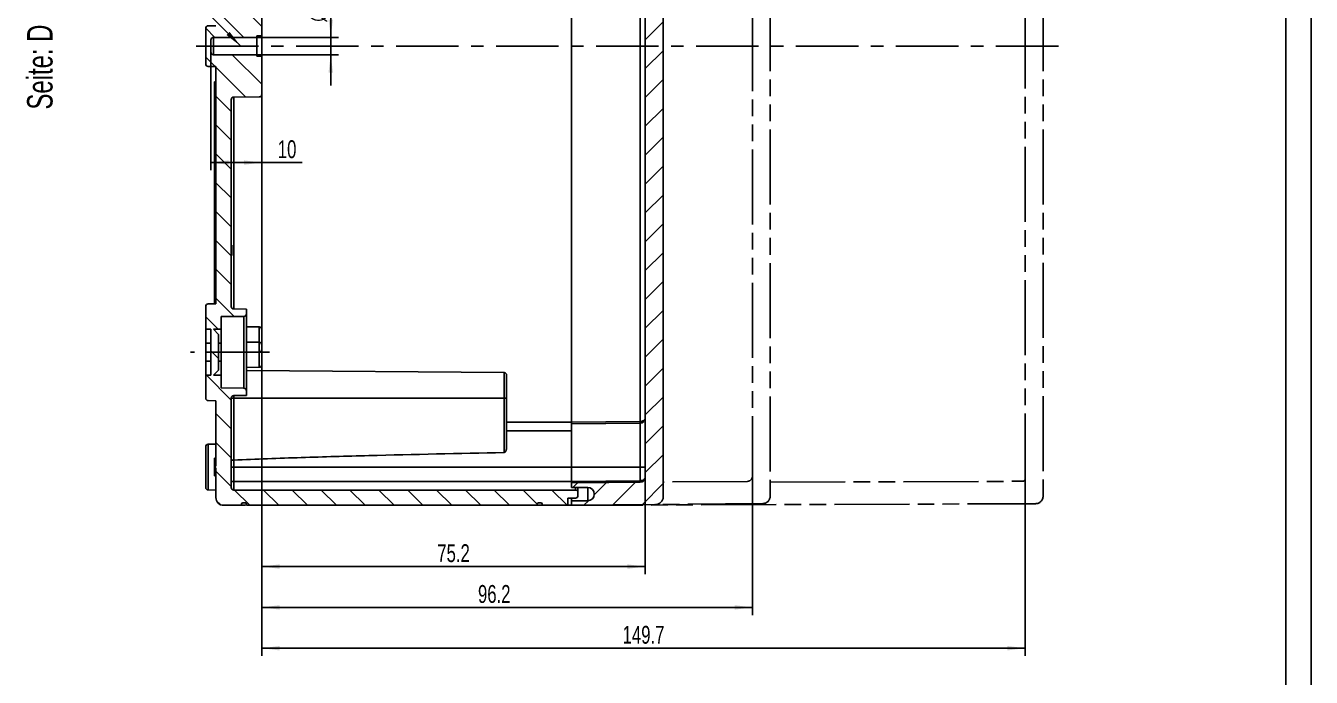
# Model space of a CAD drawing. Header units: millimetres. Extents: x 0 to 594, y 0 to 420.
# Drawn here: x 341.9 to 594, y 146.1 to 273.8 of the extents above; entities that cross this region are included whole.
import ezdxf

# ---------------------------------------------------------------- set-up
doc = ezdxf.new("R2010")
doc.units = ezdxf.units.MM
doc.header["$LTSCALE"] = 32.67
doc.linetypes.add('CENTER', pattern=[0.6, 0.375, -0.075, 0.075, -0.075])
doc.linetypes.add('PHANTOM', pattern=[0.8, 0.45, -0.05, 0.1, -0.05, 0.1, -0.05])
doc.layers.get('0').update_dxf_attribs({"linetype": 'CONTINUOUS'})
for name, color, linetype in [('AUSW-EINSAETZE', 7, 'CONTINUOUS'), ('BEZUGSACHSEN', 7, 'CONTINUOUS'), ('BG_STARTBEZUEGE', 7, 'CONTINUOUS'), ('DECKEL-9', 7, 'CONTINUOUS'), ('DECKELSKIZZEN', 7, 'CONTINUOUS'), ('KURVEN', 7, 'CONTINUOUS'), ('RUNDUNGEN', 7, 'CONTINUOUS'), ('TYPE', 7, 'CONTINUOUS'), ('ZEICHNUNGSBEMASSUNGEN', 7, 'CONTINUOUS')]:
    doc.layers.add(name, color=color, linetype=linetype)
doc.styles.get("Standard").update_dxf_attribs({"font": 'txt', "width": 0.7})
doc.styles.add('TEXTSTYLE_2', font='gdt', dxfattribs={"width": 0.7})
doc.dimstyles.new('DIMSTYLE_1', dxfattribs={"dimtxt": 3.5, "dimasz": 3.5, "dimexe": 0.18, "dimexo": 0.0625, "dimgap": 0.09, "dimtad": 1, "dimdec": 3, "dimdsep": 46, "dimtxsty": 'Standard', "dimblk": '_FILLED', "dimblk1": '_FILLED', "dimblk2": '_FILLED', "dimcen": 0.09, "dimclrt": 5, "dimadec": 0, "dimazin": 0, "dimtp": 0.1, "dimtm": 0.1, "dimtfac": 1, "dimtdec": 3, "dimtofl": 0, "dimtmove": 0, "dimatfit": 3, "dimldrblk": '_FILLED', "dimfxl": 1, "dimtolj": 1, "dimarcsym": 0})
doc.dimstyles.new('DIMSTYLE_2', dxfattribs={"dimtxt": 3.5, "dimasz": 3.5, "dimexe": 0.18, "dimexo": 0.0625, "dimgap": 0.09, "dimtad": 1, "dimdec": 3, "dimdsep": 46, "dimtxsty": 'Standard', "dimblk": '_FILLED', "dimblk1": '_FILLED', "dimblk2": '_FILLED', "dimcen": 0.09, "dimclrt": 5, "dimadec": 0, "dimazin": 0, "dimtp": 0.2, "dimtm": 0.2, "dimtfac": 1, "dimtdec": 3, "dimtofl": 0, "dimtmove": 0, "dimatfit": 3, "dimldrblk": '_FILLED', "dimfxl": 1, "dimtolj": 1, "dimarcsym": 0})
doc.dimstyles.new('DIMSTYLE_3', dxfattribs={"dimtxt": 3.5, "dimasz": 3.5, "dimexe": 0.18, "dimexo": 0.0625, "dimgap": 0.09, "dimtad": 1, "dimdec": 3, "dimdsep": 46, "dimtxsty": 'Standard', "dimblk": '_FILLED', "dimblk1": '_FILLED', "dimblk2": '_FILLED', "dimcen": 0.09, "dimclrt": 5, "dimadec": 0, "dimazin": 0, "dimtp": 0.5, "dimtm": 0.5, "dimtfac": 1, "dimtdec": 3, "dimtofl": 0, "dimtmove": 0, "dimatfit": 3, "dimldrblk": '_FILLED', "dimfxl": 1, "dimtolj": 1, "dimarcsym": 0})
doc.dimstyles.new('DIMSTYLE_4', dxfattribs={"dimtxt": 3.5, "dimasz": 3.5, "dimexe": 0.18, "dimexo": 0.0625, "dimgap": 0.09, "dimtad": 1, "dimdec": 3, "dimdsep": 46, "dimtxsty": 'Standard', "dimblk": '_FILLED', "dimblk1": '_FILLED', "dimblk2": '_FILLED', "dimcen": 0.09, "dimclrt": 5, "dimadec": 0, "dimazin": 0, "dimtp": 0.3, "dimtm": 0.3, "dimtfac": 1, "dimtdec": 3, "dimtofl": 0, "dimtmove": 0, "dimatfit": 3, "dimldrblk": '_FILLED', "dimfxl": 1, "dimtolj": 1, "dimarcsym": 0})
doc.dimstyles.get("Standard").update_dxf_attribs({"dimtxt": 3.5, "dimasz": 3.5, "dimexe": 0.18, "dimexo": 0.0625, "dimgap": 0.09, "dimtad": 1, "dimdec": 3, "dimdsep": 46, "dimtxsty": 'Standard', "dimblk": '_FILLED', "dimblk1": '_FILLED', "dimblk2": '_FILLED', "dimcen": 0.09, "dimclrt": 5, "dimadec": 0, "dimazin": 0, "dimtol": 1, "dimtp": 0.005, "dimtm": 0.005, "dimtfac": 1, "dimtdec": 3, "dimtofl": 0, "dimtmove": 0, "dimatfit": 3, "dimldrblk": '_FILLED', "dimfxl": 1, "dimtolj": 1, "dimarcsym": 0})

# ---------------------------------------------------------------- blocks, each defined once
blk = doc.blocks.new('_FILLED')
at = {"color": 0, "linetype": 'ByBlock'}
blk.add_solid([(0, 0), (-1, 0.125), (-1, -0.125)], dxfattribs=at)
blk = doc.blocks.new('*D27')
at = {"layer": 'ZEICHNUNGSBEMASSUNGEN', "color": 2, "linetype": 'Continuous'}
for p, q in [((388.21, 257.22), (388.21, 166.31)), ((463.41, 187.32), (463.41, 166.31)), ((388.21, 167.81), (425.81, 167.81)), ((463.41, 167.81), (425.81, 167.81))]:
    blk.add_line(p, q, dxfattribs=at)
at = {"layer": 'ZEICHNUNGSBEMASSUNGEN', "color": 2, "linetype": 'Continuous', "xscale": 3.5, "yscale": 3.5, "zscale": 3.5, "rotation": 180}
blk.add_blockref('_FILLED', (388.21, 167.81), dxfattribs=at)
at = {"layer": 'ZEICHNUNGSBEMASSUNGEN', "color": 2, "linetype": 'Continuous', "xscale": 3.5, "yscale": 3.5, "zscale": 3.5}
blk.add_blockref('_FILLED', (463.41, 167.81), dxfattribs=at)
at = {"layer": 'ZEICHNUNGSBEMASSUNGEN', "color": 5, "linetype": 'Continuous', "insert": (425.81, 172.19), "char_height": 3.5, "width": 10, "attachment_point": 2, "line_spacing_factor": 0.9}
blk.add_mtext('75.2', dxfattribs=at)
blk = doc.blocks.new('*D28')
at = {"layer": 'ZEICHNUNGSBEMASSUNGEN', "color": 2, "linetype": 'Continuous'}
for p, q in [((388.21, 211.27), (388.21, 158.31)), ((484.41, 185.52), (484.41, 158.31)), ((388.21, 159.81), (436.31, 159.81)), ((484.41, 159.81), (436.31, 159.81))]:
    blk.add_line(p, q, dxfattribs=at)
at = {"layer": 'ZEICHNUNGSBEMASSUNGEN', "color": 2, "linetype": 'Continuous', "xscale": 3.5, "yscale": 3.5, "zscale": 3.5, "rotation": 180}
blk.add_blockref('_FILLED', (388.21, 159.81), dxfattribs=at)
at = {"layer": 'ZEICHNUNGSBEMASSUNGEN', "color": 2, "linetype": 'Continuous', "xscale": 3.5, "yscale": 3.5, "zscale": 3.5}
blk.add_blockref('_FILLED', (484.41, 159.81), dxfattribs=at)
at = {"layer": 'ZEICHNUNGSBEMASSUNGEN', "color": 5, "linetype": 'Continuous', "insert": (433.79, 164.19), "char_height": 3.5, "width": 10.25, "attachment_point": 2, "line_spacing_factor": 0.9}
blk.add_mtext('96.2', dxfattribs=at)
blk = doc.blocks.new('*D29')
at = {"layer": 'ZEICHNUNGSBEMASSUNGEN', "color": 2, "linetype": 'Continuous'}
for p, q in [((388.21, 207.36), (388.21, 150.31)), ((537.91, 185.02), (537.91, 150.31)), ((388.21, 151.81), (463.06, 151.81)), ((537.91, 151.81), (463.06, 151.81))]:
    blk.add_line(p, q, dxfattribs=at)
at = {"layer": 'ZEICHNUNGSBEMASSUNGEN', "color": 2, "linetype": 'Continuous', "xscale": 3.5, "yscale": 3.5, "zscale": 3.5, "rotation": 180}
blk.add_blockref('_FILLED', (388.21, 151.81), dxfattribs=at)
at = {"layer": 'ZEICHNUNGSBEMASSUNGEN', "color": 2, "linetype": 'Continuous', "xscale": 3.5, "yscale": 3.5, "zscale": 3.5}
blk.add_blockref('_FILLED', (537.91, 151.81), dxfattribs=at)
at = {"layer": 'ZEICHNUNGSBEMASSUNGEN', "color": 5, "linetype": 'Continuous', "insert": (463.06, 156.19), "char_height": 3.5, "width": 12.25, "attachment_point": 2, "line_spacing_factor": 0.9}
blk.add_mtext('149.7', dxfattribs=at)
blk = doc.blocks.new('*D33')
at = {"layer": 'ZEICHNUNGSBEMASSUNGEN', "color": 2, "linetype": 'Continuous'}
for p, q in [((401.73, 271.52), (401.73, 286.52)), ((401.73, 286.52), (401.73, 269.82)), ((387.21, 271.52), (403.23, 271.52)), ((401.73, 262.12), (401.73, 269.82)), ((387.21, 268.12), (403.23, 268.12)), ((401.73, 268.12), (401.73, 262.12))]:
    blk.add_line(p, q, dxfattribs=at)
at = {"layer": 'ZEICHNUNGSBEMASSUNGEN', "color": 2, "linetype": 'Continuous', "xscale": 3.5, "yscale": 3.5, "zscale": 3.5}
for p, rotation in [((401.73, 271.52), 270), ((401.73, 268.12), 90)]:
    blk.add_blockref('_FILLED', p, dxfattribs=dict(at, rotation=rotation))
at = {"layer": 'ZEICHNUNGSBEMASSUNGEN', "color": 5, "linetype": 'Continuous', "insert": (397.36, 274.61), "char_height": 3.5, "width": 11.9167, "attachment_point": 1, "rotation": 90, "line_spacing_factor": 0.9, "style": 'TEXTSTYLE_2'}
blk.add_mtext('{\\Fgdt;n}\\Ftxt;3.4', dxfattribs=at)
blk = doc.blocks.new('*D34')
at = {"layer": 'ZEICHNUNGSBEMASSUNGEN', "color": 2, "linetype": 'Continuous'}
for p, q in [((378.21, 268.62), (378.21, 245.49)), ((388.21, 266.39), (388.21, 245.49)), ((378.21, 246.99), (383.21, 246.99)), ((388.21, 246.99), (383.21, 246.99)), ((383.21, 246.99), (396.1, 246.99))]:
    blk.add_line(p, q, dxfattribs=at)
at = {"layer": 'ZEICHNUNGSBEMASSUNGEN', "color": 2, "linetype": 'Continuous', "xscale": 3.5, "yscale": 3.5, "zscale": 3.5, "rotation": 180}
blk.add_blockref('_FILLED', (378.21, 246.99), dxfattribs=at)
at = {"layer": 'ZEICHNUNGSBEMASSUNGEN', "color": 2, "linetype": 'Continuous', "xscale": 3.5, "yscale": 3.5, "zscale": 3.5}
blk.add_blockref('_FILLED', (388.21, 246.99), dxfattribs=at)
at = {"layer": 'ZEICHNUNGSBEMASSUNGEN', "color": 5, "linetype": 'Continuous', "insert": (391.35, 251.36), "char_height": 3.5, "width": 4.75, "attachment_point": 1, "line_spacing_factor": 0.9}
blk.add_mtext('10', dxfattribs=at)

msp = doc.modelspace()

# ---------------------------------------------------------------- hatches: boundary and pattern name
at = {"linetype": 'Continuous'}
h = msp.add_hatch(dxfattribs=at)
h.set_pattern_fill('DEFAULT__1', color=2, scale=4, angle=135, style=0, pattern_type=0)
h.set_pattern_definition([(135, (0, 0), (-2.828427, -2.828427), [])])
edge = h.paths.add_edge_path()
edge.add_line((379.2096, 358.3158), (379.2096, 351.3158))
edge.add_spline(control_points=[(379.2096, 358.3158), (379.2096, 359.1944), (379.8309, 359.8158), (380.7096, 359.8158)], knot_values=[0, 0, 0, 0, 1, 1, 1, 1], weights=[1, 0.80473785, 0.80473785, 1], degree=3, periodic=0)
edge.add_line((380.7096, 359.8158), (384.2096, 359.8158))
edge.add_line((384.2096, 359.6158), (384.2096, 359.8158))
edge.add_spline(control_points=[(384.5096, 359.3158), (384.3338, 359.3158), (384.2096, 359.44), (384.2096, 359.6158)], knot_values=[0, 0, 0, 0, 1, 1, 1, 1], weights=[1, 0.80473785, 0.80473785, 1], degree=3, periodic=0)
edge.add_line((384.9096, 359.3158), (384.5096, 359.3158))
edge.add_spline(control_points=[(385.2096, 359.6158), (385.2096, 359.44), (385.0853, 359.3158), (384.9096, 359.3158)], knot_values=[0, 0, 0, 0, 1, 1, 1, 1], weights=[1, 0.80473785, 0.80473785, 1], degree=3, periodic=0)
edge.add_line((385.2096, 359.6158), (385.2096, 359.8158))
edge.add_line((385.2096, 359.8158), (442.2096, 359.8158))
edge.add_line((442.2096, 359.6158), (442.2096, 359.8158))
edge.add_spline(control_points=[(442.2096, 359.6158), (442.2096, 359.44), (442.3338, 359.3158), (442.5096, 359.3158)], knot_values=[0, 0, 0, 0, 1, 1, 1, 1], weights=[1, 0.80473785, 0.80473785, 1], degree=3, periodic=0)
edge.add_line((442.9096, 359.3158), (442.5096, 359.3158))
edge.add_spline(control_points=[(442.9096, 359.3158), (443.0853, 359.3158), (443.2096, 359.44), (443.2096, 359.6158)], knot_values=[0, 0, 0, 0, 1, 1, 1, 1], weights=[1, 0.80473785, 0.80473785, 1], degree=3, periodic=0)
edge.add_line((443.2096, 359.6158), (443.2096, 359.8158))
edge.add_line((443.2096, 359.8158), (448.2096, 359.8158))
edge.add_line((448.2096, 359.8158), (448.2096, 358.4158))
edge.add_line((448.2096, 358.4158), (449.7096, 358.4158))
edge.add_spline(control_points=[(449.7096, 358.4158), (450.0025, 358.4158), (450.2096, 358.2087), (450.2096, 357.9158)], knot_values=[0, 0, 0, 0, 1, 1, 1, 1], weights=[1, 0.80473785, 0.80473785, 1], degree=3, periodic=0)
edge.add_line((450.2096, 357.9158), (450.2096, 357.3158))
edge.add_spline(control_points=[(450.2096, 357.3158), (450.2096, 357.0229), (450.0025, 356.8158), (449.7096, 356.8158)], knot_values=[0, 0, 0, 0, 1, 1, 1, 1], weights=[1, 0.80473785, 0.80473785, 1], degree=3, periodic=0)
edge.add_line((382.7096, 356.8158), (449.7096, 356.8158))
edge.add_spline(control_points=[(382.2096, 356.3158), (382.2096, 356.6087), (382.4167, 356.8158), (382.7096, 356.8158)], knot_values=[0, 0, 0, 0, 1, 1, 1, 1], weights=[1, 0.80473785, 0.80473785, 1], degree=3, periodic=0)
edge.add_line((382.2096, 356.3158), (382.2096, 338.8114))
edge.add_spline(control_points=[(382.7052, 338.3114), (382.4144, 338.314), (382.2096, 338.5205), (382.2096, 338.8114)], knot_values=[0, 0, 0, 0, 1, 1, 1, 1], weights=[1, 0.80679025, 0.80679025, 1], degree=3, periodic=0)
edge.add_line((382.7052, 338.3114), (385.2096, 338.2896))
edge.add_line((385.2096, 338.2896), (385.2096, 337.3551))
edge.add_spline(control_points=[(385.2096, 337.3551), (385.2096, 337.0642), (385.0048, 336.8576), (384.7139, 336.8551)], knot_values=[0, 0, 0, 0, 1, 1, 1, 1], weights=[1, 0.80679025, 0.80679025, 1], degree=3, periodic=0)
edge.add_line((380.2096, 336.8158), (384.7139, 336.8551))
edge.add_line((380.2096, 336.8158), (380.2096, 334.3158))
edge.add_line((378.7096, 334.3158), (380.2096, 334.3158))
edge.add_line((378.7096, 334.3158), (379.7096, 333.3158))
edge.add_line((379.7096, 333.3158), (379.7096, 326.3158))
edge.add_line((378.7096, 325.3158), (379.7096, 326.3158))
edge.add_line((378.7096, 325.3158), (380.2096, 325.3158))
edge.add_line((380.2096, 325.3158), (380.2096, 322.8158))
edge.add_line((380.2096, 322.8158), (384.7139, 322.7765))
edge.add_spline(control_points=[(385.2096, 322.2765), (385.2096, 322.5673), (385.0048, 322.7739), (384.7139, 322.7765)], knot_values=[0, 0, 0, 0, 1, 1, 1, 1], weights=[1, 0.80679025, 0.80679025, 1], degree=3, periodic=0)
edge.add_line((385.2096, 322.2765), (385.2096, 321.3419))
edge.add_line((382.7052, 321.3201), (385.2096, 321.3419))
edge.add_spline(control_points=[(382.7052, 321.3201), (382.4144, 321.3175), (382.2096, 321.111), (382.2096, 320.8201)], knot_values=[0, 0, 0, 0, 1, 1, 1, 1], weights=[1, 0.80679025, 0.80679025, 1], degree=3, periodic=0)
edge.add_line((382.2096, 320.8201), (382.2096, 291.5279))
edge.add_line((379.2096, 291.5279), (382.2096, 291.5279))
edge.add_line((379.2096, 320.3158), (379.2096, 291.5279))
edge.add_line((377.7052, 320.3289), (379.2096, 320.3158))
edge.add_spline(control_points=[(377.2096, 320.8289), (377.2096, 320.538), (377.4144, 320.3314), (377.7052, 320.3289)], knot_values=[0, 0, 0, 0, 1, 1, 1, 1], weights=[1, 0.80679025, 0.80679025, 1], degree=3, periodic=0)
edge.add_line((377.2096, 325.3158), (377.2096, 320.8289))
edge.add_line((377.2096, 325.3158), (378.2096, 325.3158))
edge.add_line((378.2096, 334.3158), (378.2096, 325.3158))
edge.add_line((377.2096, 334.3158), (378.2096, 334.3158))
edge.add_line((377.2096, 338.8027), (377.2096, 334.3158))
edge.add_spline(control_points=[(377.2096, 338.8027), (377.2096, 339.0935), (377.4144, 339.3001), (377.7052, 339.3026)], knot_values=[0, 0, 0, 0, 1, 1, 1, 1], weights=[1, 0.80679025, 0.80679025, 1], degree=3, periodic=0)
edge.add_line((377.7052, 339.3026), (379.2096, 339.3158))
edge.add_line((379.2096, 341.8158), (379.2096, 339.3158))
edge.add_line((379.2096, 341.8158), (379.2096, 351.3158))
edge = h.paths.add_edge_path()
edge.add_line((379.2096, 291.5279), (382.2096, 291.5279))
edge.add_line((379.2096, 291.5279), (382.2096, 291.5279))
edge = h.paths.add_edge_path()
edge.add_line((379.2096, 291.5279), (379.2096, 273.8158))
edge.add_line((379.2096, 291.5279), (382.2096, 291.5279))
edge.add_line((382.2096, 291.5279), (382.2096, 280.3114))
edge.add_spline(control_points=[(382.7052, 279.8114), (382.4144, 279.814), (382.2096, 280.0205), (382.2096, 280.3114)], knot_values=[0, 0, 0, 0, 1, 1, 1, 1], weights=[1, 0.80679025, 0.80679025, 1], degree=3, periodic=0)
edge.add_line((382.7052, 279.8114), (387.7139, 279.7677))
edge.add_spline(control_points=[(387.7139, 279.7677), (388.0048, 279.7652), (388.2096, 279.5586), (388.2096, 279.2677)], knot_values=[0, 0, 0, 0, 1, 1, 1, 1], weights=[1, 0.80679025, 0.80679025, 1], degree=3, periodic=0)
edge.add_line((388.2096, 279.2677), (388.2096, 271.8158))
edge.add_line((388.2096, 271.8158), (387.2096, 271.8158))
edge.add_line((387.2096, 271.8158), (387.2096, 271.5158))
edge.add_line((387.2096, 271.5158), (378.7096, 271.5158))
edge.add_spline(control_points=[(378.7096, 271.5158), (378.4167, 271.5158), (378.2096, 271.3087), (378.2096, 271.0158)], knot_values=[0, 0, 0, 0, 1, 1, 1, 1], weights=[1, 0.80473785, 0.80473785, 1], degree=3, periodic=0)
edge.add_line((378.2096, 271.0158), (378.2096, 268.6158))
edge.add_spline(control_points=[(378.7096, 268.1158), (378.4167, 268.1158), (378.2096, 268.3229), (378.2096, 268.6158)], knot_values=[0, 0, 0, 0, 1, 1, 1, 1], weights=[1, 0.80473785, 0.80473785, 1], degree=3, periodic=0)
edge.add_line((387.2096, 268.1158), (378.7096, 268.1158))
edge.add_line((387.2096, 268.1158), (387.2096, 267.8158))
edge.add_line((388.2096, 267.8158), (387.2096, 267.8158))
edge.add_line((388.2096, 267.8158), (388.2096, 260.3638))
edge.add_spline(control_points=[(387.7139, 259.8638), (388.0048, 259.8663), (388.2096, 260.0729), (388.2096, 260.3638)], knot_values=[0, 0, 0, 0, 1, 1, 1, 1], weights=[1, 0.80679025, 0.80679025, 1], degree=3, periodic=0)
edge.add_line((382.7052, 259.8201), (387.7139, 259.8638))
edge.add_spline(control_points=[(382.7052, 259.8201), (382.4144, 259.8175), (382.2096, 259.611), (382.2096, 259.3201)], knot_values=[0, 0, 0, 0, 1, 1, 1, 1], weights=[1, 0.80679025, 0.80679025, 1], degree=3, periodic=0)
edge.add_line((382.2096, 259.3201), (382.2096, 236.1182))
edge.add_line((379.2096, 236.1182), (382.2096, 236.1182))
edge.add_line((379.2096, 265.8158), (379.2096, 236.1182))
edge.add_line((377.7052, 265.8289), (379.2096, 265.8158))
edge.add_spline(control_points=[(377.2096, 266.3289), (377.2096, 266.038), (377.4144, 265.8314), (377.7052, 265.8289)], knot_values=[0, 0, 0, 0, 1, 1, 1, 1], weights=[1, 0.80679025, 0.80679025, 1], degree=3, periodic=0)
edge.add_line((377.2096, 273.3027), (377.2096, 266.3289))
edge.add_spline(control_points=[(377.2096, 273.3027), (377.2096, 273.5935), (377.4144, 273.8001), (377.7052, 273.8026)], knot_values=[0, 0, 0, 0, 1, 1, 1, 1], weights=[1, 0.80679025, 0.80679025, 1], degree=3, periodic=0)
edge.add_line((377.7052, 273.8026), (379.2096, 273.8158))
edge = h.paths.add_edge_path()
edge.add_line((379.2096, 236.1182), (382.2096, 236.1182))
edge.add_line((379.2096, 236.1182), (382.2096, 236.1182))
edge = h.paths.add_edge_path()
edge.add_line((379.2096, 181.3158), (379.2096, 187.1658))
edge.add_line((379.2096, 187.1658), (378.9096, 187.1658))
edge.add_line((378.9096, 187.4658), (378.9096, 187.1658))
edge.add_line((379.2096, 187.4658), (378.9096, 187.4658))
edge.add_line((379.2096, 187.4658), (379.2096, 200.3158))
edge.add_line((377.7052, 200.3289), (379.2096, 200.3158))
edge.add_spline(control_points=[(377.2096, 200.8289), (377.2096, 200.538), (377.4144, 200.3314), (377.7052, 200.3289)], knot_values=[0, 0, 0, 0, 1, 1, 1, 1], weights=[1, 0.80679025, 0.80679025, 1], degree=3, periodic=0)
edge.add_line((377.2096, 200.8289), (377.2096, 205.3158))
edge.add_line((377.2096, 205.3158), (378.2096, 205.3158))
edge.add_line((378.2096, 205.3158), (378.2096, 214.3158))
edge.add_line((377.2096, 214.3158), (378.2096, 214.3158))
edge.add_line((377.2096, 214.3158), (377.2096, 218.8027))
edge.add_spline(control_points=[(377.2096, 218.8027), (377.2096, 219.0935), (377.4144, 219.3001), (377.7052, 219.3026)], knot_values=[0, 0, 0, 0, 1, 1, 1, 1], weights=[1, 0.80679025, 0.80679025, 1], degree=3, periodic=0)
edge.add_line((377.7052, 219.3026), (379.2096, 219.3158))
edge.add_line((379.2096, 219.3158), (379.2096, 236.1182))
edge.add_line((379.2096, 236.1182), (382.2096, 236.1182))
edge.add_line((382.2096, 218.8114), (382.2096, 236.1182))
edge.add_spline(control_points=[(382.7052, 218.3114), (382.4144, 218.314), (382.2096, 218.5205), (382.2096, 218.8114)], knot_values=[0, 0, 0, 0, 1, 1, 1, 1], weights=[1, 0.80679025, 0.80679025, 1], degree=3, periodic=0)
edge.add_line((382.7052, 218.3114), (385.2096, 218.2896))
edge.add_line((385.2096, 217.3551), (385.2096, 218.2896))
edge.add_spline(control_points=[(385.2096, 217.3551), (385.2096, 217.0642), (385.0048, 216.8576), (384.7139, 216.8551)], knot_values=[0, 0, 0, 0, 1, 1, 1, 1], weights=[1, 0.80679025, 0.80679025, 1], degree=3, periodic=0)
edge.add_line((380.2096, 216.8158), (384.7139, 216.8551))
edge.add_line((380.2096, 214.3158), (380.2096, 216.8158))
edge.add_line((378.7096, 214.3158), (380.2096, 214.3158))
edge.add_line((378.7096, 214.3158), (379.7096, 213.3158))
edge.add_line((379.7096, 206.3158), (379.7096, 213.3158))
edge.add_line((378.7096, 205.3158), (379.7096, 206.3158))
edge.add_line((378.7096, 205.3158), (380.2096, 205.3158))
edge.add_line((380.2096, 202.8158), (380.2096, 205.3158))
edge.add_line((380.2096, 202.8158), (384.7139, 202.7765))
edge.add_spline(control_points=[(385.2096, 202.2765), (385.2096, 202.5673), (385.0048, 202.7739), (384.7139, 202.7765)], knot_values=[0, 0, 0, 0, 1, 1, 1, 1], weights=[1, 0.80679025, 0.80679025, 1], degree=3, periodic=0)
edge.add_line((385.2096, 201.3419), (385.2096, 202.2765))
edge.add_line((382.7052, 201.3201), (385.2096, 201.3419))
edge.add_spline(control_points=[(382.7052, 201.3201), (382.4144, 201.3175), (382.2096, 201.111), (382.2096, 200.8201)], knot_values=[0, 0, 0, 0, 1, 1, 1, 1], weights=[1, 0.80679025, 0.80679025, 1], degree=3, periodic=0)
edge.add_line((382.2096, 183.3158), (382.2096, 200.8201))
edge.add_spline(control_points=[(382.2096, 183.3158), (382.2096, 183.0229), (382.4167, 182.8158), (382.7096, 182.8158)], knot_values=[0, 0, 0, 0, 1, 1, 1, 1], weights=[1, 0.80473785, 0.80473785, 1], degree=3, periodic=0)
edge.add_line((382.7096, 182.8158), (449.7096, 182.8158))
edge.add_spline(control_points=[(450.2096, 182.3158), (450.2096, 182.6087), (450.0025, 182.8158), (449.7096, 182.8158)], knot_values=[0, 0, 0, 0, 1, 1, 1, 1], weights=[1, 0.80473785, 0.80473785, 1], degree=3, periodic=0)
edge.add_line((450.2096, 181.7158), (450.2096, 182.3158))
edge.add_spline(control_points=[(449.7096, 181.2158), (450.0025, 181.2158), (450.2096, 181.4229), (450.2096, 181.7158)], knot_values=[0, 0, 0, 0, 1, 1, 1, 1], weights=[1, 0.80473785, 0.80473785, 1], degree=3, periodic=0)
edge.add_line((448.2096, 181.2158), (449.7096, 181.2158))
edge.add_line((448.2096, 179.8158), (448.2096, 181.2158))
edge.add_line((443.2096, 179.8158), (448.2096, 179.8158))
edge.add_line((443.2096, 180.0158), (443.2096, 179.8158))
edge.add_spline(control_points=[(442.9096, 180.3158), (443.0853, 180.3158), (443.2096, 180.1915), (443.2096, 180.0158)], knot_values=[0, 0, 0, 0, 1, 1, 1, 1], weights=[1, 0.80473785, 0.80473785, 1], degree=3, periodic=0)
edge.add_line((442.9096, 180.3158), (442.5096, 180.3158))
edge.add_spline(control_points=[(442.2096, 180.0158), (442.2096, 180.1915), (442.3338, 180.3158), (442.5096, 180.3158)], knot_values=[0, 0, 0, 0, 1, 1, 1, 1], weights=[1, 0.80473785, 0.80473785, 1], degree=3, periodic=0)
edge.add_line((442.2096, 180.0158), (442.2096, 179.8158))
edge.add_line((385.2096, 179.8158), (442.2096, 179.8158))
edge.add_line((385.2096, 180.0158), (385.2096, 179.8158))
edge.add_spline(control_points=[(385.2096, 180.0158), (385.2096, 180.1915), (385.0853, 180.3158), (384.9096, 180.3158)], knot_values=[0, 0, 0, 0, 1, 1, 1, 1], weights=[1, 0.80473785, 0.80473785, 1], degree=3, periodic=0)
edge.add_line((384.9096, 180.3158), (384.5096, 180.3158))
edge.add_spline(control_points=[(384.5096, 180.3158), (384.3338, 180.3158), (384.2096, 180.1915), (384.2096, 180.0158)], knot_values=[0, 0, 0, 0, 1, 1, 1, 1], weights=[1, 0.80473785, 0.80473785, 1], degree=3, periodic=0)
edge.add_line((384.2096, 180.0158), (384.2096, 179.8158))
edge.add_line((380.7096, 179.8158), (384.2096, 179.8158))
edge.add_spline(control_points=[(379.2096, 181.3158), (379.2096, 180.4371), (379.8309, 179.8158), (380.7096, 179.8158)], knot_values=[0, 0, 0, 0, 1, 1, 1, 1], weights=[1, 0.80473785, 0.80473785, 1], degree=3, periodic=0)
h = msp.add_hatch(dxfattribs=at)
h.set_pattern_fill('DEFAULT__2', color=2, scale=4, angle=45, style=0, pattern_type=0)
h.set_pattern_definition([(45, (0, 0), (-2.828427, 2.828427), [])])
edge = h.paths.add_edge_path()
edge.add_line((466.9096, 358.1717), (466.9096, 291.5279))
edge.add_line((463.4096, 291.5279), (466.9096, 291.5279))
edge.add_line((463.4096, 354.2979), (463.4096, 291.5279))
edge.add_spline(control_points=[(463.4096, 354.2979), (463.4096, 354.8797), (463, 355.2928), (462.4183, 355.2979)], knot_values=[0, 0, 0, 0, 1, 1, 1, 1], weights=[1, 0.80679025, 0.80679025, 1], degree=3, periodic=0)
edge.add_line((462.4183, 355.2979), (448.9096, 355.4158))
edge.add_line((448.9096, 356.3158), (448.9096, 355.4158))
edge.add_line((452.1096, 356.3158), (448.9096, 356.3158))
edge.add_spline(control_points=[(452.1096, 358.9158), (454.7096, 358.9158), (454.7096, 356.3158), (452.1096, 356.3158)], knot_values=[0, 0, 0, 0, 1, 1, 1, 1], weights=[1, 0.33333333, 0.33333333, 1], degree=3, periodic=0)
edge.add_line((448.9096, 358.9158), (452.1096, 358.9158))
edge.add_line((448.9096, 359.8158), (448.9096, 358.9158))
edge.add_line((465.4227, 359.6717), (448.9096, 359.8158))
edge.add_spline(control_points=[(466.9096, 358.1717), (466.9096, 359.0443), (466.2952, 359.664), (465.4227, 359.6717)], knot_values=[0, 0, 0, 0, 1, 1, 1, 1], weights=[1, 0.80679025, 0.80679025, 1], degree=3, periodic=0)
edge = h.paths.add_edge_path()
edge.add_line((463.4096, 291.5279), (466.9096, 291.5279))
edge.add_line((463.4096, 291.5279), (466.9096, 291.5279))
edge = h.paths.add_edge_path()
edge.add_line((466.9096, 291.5279), (466.9096, 236.1182))
edge.add_line((463.4096, 236.1182), (466.9096, 236.1182))
edge.add_line((463.4096, 291.5279), (463.4096, 236.1182))
edge.add_line((463.4096, 291.5279), (466.9096, 291.5279))
edge = h.paths.add_edge_path()
edge.add_line((463.4096, 236.1182), (466.9096, 236.1182))
edge.add_line((463.4096, 236.1182), (466.9096, 236.1182))
edge = h.paths.add_edge_path()
edge.add_line((466.9096, 181.4598), (466.9096, 236.1182))
edge.add_spline(control_points=[(466.9096, 181.4598), (466.9096, 180.5872), (466.2952, 179.9675), (465.4227, 179.9599)], knot_values=[0, 0, 0, 0, 1, 1, 1, 1], weights=[1, 0.80679025, 0.80679025, 1], degree=3, periodic=0)
edge.add_line((465.4227, 179.9599), (448.9096, 179.8158))
edge.add_line((448.9096, 179.8158), (448.9096, 180.7158))
edge.add_line((448.9096, 180.7158), (452.1096, 180.7158))
edge.add_spline(control_points=[(452.1096, 180.7158), (454.7096, 180.7158), (454.7096, 183.3158), (452.1096, 183.3158)], knot_values=[0, 0, 0, 0, 1, 1, 1, 1], weights=[1, 0.33333333, 0.33333333, 1], degree=3, periodic=0)
edge.add_line((452.1096, 183.3158), (448.9096, 183.3158))
edge.add_line((448.9096, 183.3158), (448.9096, 184.2158))
edge.add_line((462.4183, 184.3337), (448.9096, 184.2158))
edge.add_spline(control_points=[(463.4096, 185.3336), (463.4096, 184.7519), (463, 184.3387), (462.4183, 184.3337)], knot_values=[0, 0, 0, 0, 1, 1, 1, 1], weights=[1, 0.80679025, 0.80679025, 1], degree=3, periodic=0)
edge.add_line((463.4096, 185.3336), (463.4096, 236.1182))
edge.add_line((463.4096, 236.1182), (466.9096, 236.1182))

# ---------------------------------------------------------------- linework, layer by layer
at = {"color": 2, "linetype": 'Continuous'}
msp.add_line((594, 0), (594, 420), dxfattribs=at)
at = {"color": 7, "linetype": 'Continuous'}
for p, q in [((589, 5), (589, 415)), ((388.2096, 260.3638), (388.2096, 279.2677)), ((377.2096, 273.3027), (377.2096, 266.3289)), ((377.7052, 273.8026), (379.2096, 273.8158)), ((378.2096, 271.0158), (378.2096, 268.6158)), ((387.2096, 271.5158), (378.7096, 271.5158)), ((387.2096, 267.8158), (387.2096, 271.8158)), ((388.2096, 271.8158), (387.2096, 271.8158)), ((387.2096, 268.1158), (378.7096, 268.1158)), ((388.2096, 267.8158), (387.2096, 267.8158)), ((377.7052, 265.8289), (379.2096, 265.8158)), ((379.2096, 219.3158), (379.2096, 265.8158)), ((378.9096, 219.3131), (378.9096, 262.8158)), ((379.2096, 262.8158), (378.9096, 262.8158)), ((382.7052, 259.8201), (387.7139, 259.8638)), ((382.2096, 218.8114), (382.2096, 259.3201)), ((382.2096, 230.8336), (382.3096, 230.8336)), ((382.2096, 229.7842), (382.3096, 229.7842)), ((382.3096, 230.8336), (382.3096, 228.8007)), ((382.2096, 228.8007), (382.3096, 228.8007)), ((377.7052, 219.3026), (379.2096, 219.3158)), ((377.2096, 200.8289), (377.2096, 218.8027)), ((380.2096, 216.8158), (384.7139, 216.8551)), ((380.2096, 202.8158), (380.2096, 216.8158)), ((382.7052, 218.3114), (385.2096, 218.2896)), ((385.2096, 201.3419), (385.2096, 218.2896)), ((377.2096, 214.3158), (378.2096, 214.3158)), ((378.2096, 205.3158), (378.2096, 214.3158)), ((378.7096, 214.3158), (379.7096, 213.3158)), ((378.7096, 214.3158), (380.2096, 214.3158)), ((385.2096, 214.7896), (387.7139, 214.7677)), ((379.7096, 206.3158), (379.7096, 213.3158)), ((385.2096, 211.7896), (387.7139, 211.7677)), ((388.2096, 214.2382), (388.2096, 211.2677)), ((388.2096, 210.3638), (388.2096, 207.3638)), ((385.2096, 206.8419), (387.7139, 206.8638)), ((377.2096, 205.3158), (378.2096, 205.3158)), ((378.7096, 205.3158), (379.7096, 206.3158)), ((378.7096, 205.3158), (380.2096, 205.3158)), ((385.2096, 206.2608), (435.7139, 205.8201)), ((436.2096, 205.3137), (436.2096, 191.1049)), ((380.2096, 202.8158), (384.7139, 202.7765)), ((377.7052, 200.3289), (379.2096, 200.3158)), ((379.2096, 187.4658), (379.2096, 200.3158)), ((382.2096, 183.3158), (382.2096, 200.8201)), ((382.7052, 201.3201), (385.2096, 201.3419)), ((436.2096, 194.4158), (448.9096, 194.4158)), ((377.7052, 191.8026), (379.2096, 191.8158)), ((377.2096, 191.3026), (377.2096, 183.3289)), ((378.9096, 185.5658), (378.9096, 189.0658)), ((379.2096, 189.0658), (378.9096, 189.0658)), ((379.2096, 188.6934), (378.9096, 188.6934)), ((379.2096, 187.7998), (378.9096, 187.7998)), ((379.2096, 187.7253), (378.9096, 187.7253)), ((379.2096, 187.5019), (378.9096, 187.5019)), ((379.2096, 187.4658), (378.9096, 187.4658)), ((379.2096, 187.1658), (378.9096, 187.1658)), ((379.2096, 186.8317), (378.9096, 186.8317)), ((379.2096, 181.3158), (379.2096, 187.1658)), ((379.2096, 186.5338), (378.9096, 186.5338)), ((379.2096, 186.1615), (378.9096, 186.1615)), ((379.2096, 185.8636), (378.9096, 185.8636)), ((379.2096, 185.6402), (378.9096, 185.6402)), ((379.2096, 185.5658), (378.9096, 185.5658)), ((377.7052, 182.8289), (379.2096, 182.8158)), ((382.7096, 182.8158), (449.7096, 182.8158)), ((450.2096, 181.7158), (450.2096, 182.3158)), ((380.7096, 179.8158), (384.2096, 179.8158)), ((384.2096, 180.0158), (384.2096, 179.8158)), ((384.9096, 180.3158), (384.5096, 180.3158)), ((385.2096, 180.0158), (385.2096, 179.8158)), ((385.2096, 179.8158), (442.2096, 179.8158)), ((442.2096, 180.0158), (442.2096, 179.8158)), ((442.9096, 180.3158), (442.5096, 180.3158)), ((443.2096, 180.0158), (443.2096, 179.8158)), ((443.2096, 179.8158), (448.2096, 179.8158)), ((448.2096, 181.2158), (449.7096, 181.2158)), ((448.2096, 179.8158), (448.2096, 181.2158))]:
    msp.add_line(p, q, dxfattribs=at)
at = {"color": 9, "linetype": 'Continuous'}
for p, q in [((378.7096, 271.5158), (378.7096, 268.1158)), ((382.2096, 230.6676), (382.3096, 230.6676)), ((382.2096, 230.2341), (382.3096, 230.2341)), ((382.2096, 229.6083), (382.3096, 229.6083)), ((382.2096, 229.3795), (382.3096, 229.3795)), ((382.2096, 228.9694), (382.3096, 228.9694)), ((384.7139, 202.7765), (384.7139, 216.8551)), ((377.2096, 211.5658), (378.2096, 211.5658)), ((380.2096, 211.5658), (379.7096, 211.5658)), ((377.2096, 208.0658), (378.2096, 208.0658)), ((380.2096, 208.0658), (379.7096, 208.0658))]:
    msp.add_line(p, q, dxfattribs=at)
at = {"color": 7, "linetype": 'Continuous'}
for centre, radius, start, end in [((377.7096, 273.3027), 0.5, 90.5, 180), ((378.7096, 271.0158), 0.5, 90, 180), ((378.7096, 268.6158), 0.5, 180, 270), ((377.7096, 266.3289), 0.5, 180, 269.5), ((382.7096, 259.3201), 0.5, 90.5, 180), ((387.7096, 260.3638), 0.5, 270.5, 360), ((377.7096, 218.8027), 0.5, 90.5, 180), ((382.7096, 218.8114), 0.5, 180, 269.5), ((384.7096, 217.3551), 0.5, 270.5, 360), ((387.7096, 214.2677), 0.5, 0, 89.5), ((387.7096, 207.3638), 0.5, 270.5, 360), ((435.7096, 205.3201), 0.5, 0, 89.5), ((384.7096, 202.2765), 0.5, 0, 89.5), ((377.7096, 200.8289), 0.5, 180, 269.5), ((382.7096, 200.8201), 0.5, 90.5, 180), ((377.7096, 191.3027), 0.5, 90.500004, 180.000335), ((377.7096, 183.3289), 0.5, 179.999665, 269.499996), ((382.7096, 183.3158), 0.5, 180, 270), ((449.7096, 182.3158), 0.5, 0, 90), ((449.7096, 181.7158), 0.5, 270, 360), ((380.7096, 181.3158), 1.5, 180, 270), ((384.5096, 180.0158), 0.3, 90, 180), ((384.9096, 180.0158), 0.3, 0, 90), ((442.5096, 180.0158), 0.3, 90, 180), ((442.9096, 180.0158), 0.3, 0, 90)]:
    msp.add_arc(centre, radius, start, end, dxfattribs=at)
at = {"layer": 'AUSW-EINSAETZE', "color": 2, "linetype": 'CENTER'}
for p, q in [((379.2096, 265.8158), (379.2096, 262.8158)), ((382.2096, 230.8336), (382.2096, 259.3201)), ((382.2096, 218.8114), (382.2096, 228.8007)), ((382.2096, 192.3158), (382.2096, 200.8201)), ((379.2096, 192.9143), (379.2096, 191.8158)), ((379.2096, 182.8152), (379.2096, 181.3158))]:
    msp.add_line(p, q, dxfattribs=at)
at = {"layer": 'BEZUGSACHSEN', "color": 7, "linetype": 'CENTER'}
msp.add_line((389.7094, 209.8158), (374.2096, 209.8158), dxfattribs=at)
at = {"layer": 'BG_STARTBEZUEGE', "color": 7, "linetype": 'CENTER'}
msp.add_line((544.4096, 269.8158), (374.2096, 269.8158), dxfattribs=at)
at = {"layer": 'DECKEL-9', "color": 7, "linetype": 'Continuous'}
for p, q in [((466.9096, 181.4598), (466.9096, 358.1717)), ((448.9096, 183.3158), (448.9096, 356.3158)), ((463.4096, 185.3336), (463.4096, 354.2979)), ((462.4183, 195.9337), (448.9096, 195.8158)), ((462.4183, 184.3337), (448.9096, 184.2158)), ((452.1096, 183.3158), (448.9096, 183.3158)), ((448.9096, 179.8158), (448.9096, 181.2158)), ((448.9096, 180.7158), (452.1096, 180.7158)), ((465.4227, 179.9599), (448.9096, 179.8158))]:
    msp.add_line(p, q, dxfattribs=at)
at = {"layer": 'DECKEL-9', "color": 9, "linetype": 'Continuous'}
for p, q in [((462.4183, 196.2336), (462.418, 343.3979)), ((462.4183, 196.2336), (448.9096, 196.1158)), ((462.4183, 184.6336), (462.4183, 195.9337)), ((448.9096, 187.3158), (463.4096, 187.3158)), ((448.9096, 184.5158), (462.4183, 184.6336)), ((452.1096, 183.3158), (452.1096, 180.7158))]:
    msp.add_line(p, q, dxfattribs=at)
at = {"layer": 'DECKEL-9', "color": 7, "linetype": 'Continuous'}
for centre, radius, start, end in [((462.4096, 196.9336), 1, 270.5, 360), ((462.4096, 185.3336), 1, 270.4818, 360), ((452.1096, 182.0158), 1.3, 270, 90), ((465.4096, 181.4598), 1.5, 270.5, 360)]:
    msp.add_arc(centre, radius, start, end, dxfattribs=at)
at = {"layer": 'DECKEL-9', "color": 9, "linetype": 'Continuous'}
msp.add_arc((462.9133, 196.934), 0.4962, 348.950586, 359.956443, dxfattribs=at)
for points, knots in [([(463.4004, 196.8389), (463.3852, 196.7609), (463.31, 196.5986), (463.0947, 196.4039), (462.7863, 196.2676), (462.5457, 196.2344), (462.4183, 196.2336)], [0, 0, 0, 0, 0.19288866, 0.41890703, 0.6906964, 1, 1, 1, 1]), ([(462.4183, 196.2336), (462.4186, 196.1954), (462.4191, 196.1398), (462.4193, 196.0692), (462.4196, 196.0239), (462.4187, 195.9881), (462.4206, 195.9584), (462.4166, 195.9459), (462.4202, 195.9337), (462.4183, 195.9337)], [0, 0, 0, 0, 0.38214465, 0.55561908, 0.70712148, 0.83142186, 0.92361837, 0.98050492, 1, 1, 1, 1]), ([(462.4183, 184.3337), (462.4202, 184.3337), (462.4166, 184.3459), (462.4206, 184.3584), (462.4187, 184.3881), (462.4196, 184.4239), (462.4192, 184.4692), (462.4191, 184.5398), (462.4186, 184.5954), (462.4183, 184.6336)], [0, 0, 0, 0, 0.01949385, 0.0763799, 0.16857624, 0.29287651, 0.44437911, 0.61785425, 1, 1, 1, 1]), ([(462.4183, 184.6336), (462.5584, 184.6345), (462.8204, 184.6741), (463.1473, 184.8356), (463.3587, 185.0643), (463.4094, 185.249), (463.4096, 185.3336)], [0, 0, 0, 0, 0.31623283, 0.58769827, 0.80901205, 1, 1, 1, 1])]:
    msp.add_open_spline(points, degree=3, knots=knots, dxfattribs=at)
at = {"layer": 'DECKELSKIZZEN', "color": 2, "linetype": 'PHANTOM'}
for p, q in [((487.9096, 357.9884), (487.9096, 181.6431)), ((541.4096, 357.9981), (541.4096, 181.6334)), ((484.4096, 354.1146), (484.4096, 185.5169)), ((537.9096, 354.6068), (537.9096, 185.0247)), ((462.418, 184.3336), (450.2096, 184.2271)), ((483.4183, 184.5169), (466.9096, 184.3728)), ((487.9096, 184.3519), (537.4113, 184.5247)), ((448.2096, 179.8133), (539.9148, 180.1334)), ((486.4227, 180.1431), (448.9096, 179.8158))]:
    msp.add_line(p, q, dxfattribs=at)
for centre, radius, start in [((483.4096, 185.5169), 1, 270.5), ((537.4096, 185.0247), 0.5, 270.2), ((486.4096, 181.6431), 1.5, 270.5), ((539.9096, 181.6334), 1.5, 270.2)]:
    msp.add_arc(centre, radius, start, 360, dxfattribs=at)
at = {"layer": 'KURVEN', "color": 2, "linetype": 'CENTER'}
msp.add_line((450.2096, 182.0158), (450.2096, 182.5031), dxfattribs=at)
at = {"layer": 'RUNDUNGEN', "color": 9, "linetype": 'Continuous'}
for p, q in [((382.7096, 259.8201), (382.7096, 218.3114)), ((387.7139, 214.7677), (387.7139, 206.8638)), ((435.7139, 205.8201), (435.7139, 190.1625)), ((436.2096, 200.8158), (382.2096, 200.8158)), ((382.7052, 201.3201), (382.7096, 182.8158)), ((448.9096, 196.1158), (436.2096, 196.1158)), ((377.7052, 182.8289), (377.7052, 191.8026)), ((382.2096, 187.3158), (448.9096, 187.3158)), ((382.2096, 184.5158), (448.9096, 184.5158)), ((449.7096, 183.3158), (449.7096, 182.8158))]:
    msp.add_line(p, q, dxfattribs=at)
at = {"layer": 'RUNDUNGEN', "color": 7, "linetype": 'Continuous'}
for p, q in [((387.7139, 211.7677), (385.2096, 211.7896)), ((388.2096, 214.2674), (388.2096, 207.3642)), ((387.7139, 209.8638), (385.2093, 209.8419)), ((436.2096, 205.32), (436.2096, 191.1049)), ((379.2096, 193.4143), (379.2096, 200.3158)), ((382.2096, 200.8158), (382.2096, 189.0876)), ((448.9096, 194.4158), (436.2096, 194.4158)), ((377.2096, 183.3289), (377.2096, 191.3026)), ((379.2096, 182.8158), (379.2096, 181.3158)), ((382.2096, 183.834), (382.2096, 183.3158)), ((449.7096, 182.8158), (382.7096, 182.8158)), ((450.2096, 183.3158), (450.2096, 181.7158)), ((385.0292, 179.8158), (380.7096, 179.8158)), ((385.0851, 180.3158), (384.9096, 180.3158)), ((385.2096, 179.8158), (385.2096, 180.0158)), ((385.7096, 179.8158), (441.7096, 179.8158)), ((448.2096, 179.8158), (442.1717, 179.8158)), ((442.2096, 180.0158), (442.2096, 179.8158)), ((442.5096, 180.3158), (442.3341, 180.3158))]:
    msp.add_line(p, q, dxfattribs=at)
for centre, radius, start, end in [((387.7096, 211.2677), 0.5, 0, 89.5), ((387.7096, 210.3638), 0.5, 270.5, 360), ((382.7096, 183.3158), 0.5, 180, 270), ((449.7096, 182.3158), 0.5, 0, 90), ((449.7096, 181.7158), 0.5, 270, 360), ((380.7096, 181.3158), 1.5, 180, 270)]:
    msp.add_arc(centre, radius, start, end, dxfattribs=at)
for points, knots in [([(382.7052, 188.684), (387.12, 188.8801), (395.9531, 189.196), (413.6228, 189.6945), (426.8773, 189.9863), (435.7139, 190.1625)], [0, 0, 0, 0, 0.24999985, 0.50000126, 1, 1, 1, 1]), ([(436.2096, 191.1049), (436.2096, 191.0152), (436.1903, 190.8326), (436.1262, 190.6104), (436.0473, 190.4384), (435.9686, 190.3149), (435.8654, 190.2048), (435.7653, 190.1635), (435.7139, 190.1625)], [0, 0, 0, 0, 0.23633921, 0.48043832, 0.60580056, 0.73362122, 0.86469546, 1, 1, 1, 1]), ([(382.7052, 188.684), (382.6419, 188.6811), (382.5247, 188.6852), (382.3868, 188.6955), (382.2981, 188.7044), (382.2515, 188.7123), (382.2255, 188.719), (382.2096, 188.7274), (382.2096, 188.7319)], [0, 0, 0, 0, 0.37853791, 0.70013218, 0.82318167, 0.91512398, 0.97365392, 1, 1, 1, 1])]:
    msp.add_open_spline(points, degree=3, knots=knots, dxfattribs=at)
at = {"layer": 'TYPE', "color": 2, "linetype": 'CENTER'}
msp.add_line((382.2096, 231.2883), (382.2096, 228.3433), dxfattribs=at)

# ---------------------------------------------------------------- texts
at = {"color": 5, "linetype": 'Continuous', "insert": (342.1819, 257.3872), "char_height": 5, "width": 27.738095, "attachment_point": 1, "rotation": 90, "line_spacing_factor": 0.9}
msp.add_mtext('Seite: D', dxfattribs=at)

# ---------------------------------------------------------------- dimensions: what is measured, and where the dimension line sits
at = {"layer": 'ZEICHNUNGSBEMASSUNGEN', "color": 2, "linetype": 'Continuous'}
dim = msp.add_linear_dim(base=(401.7345, 268.1158), p1=(387.2096, 271.5158), p2=(387.2096, 268.1158), angle=270, text='%%c<>', dimstyle='DIMSTYLE_1', dxfattribs=at)
dim.commit()
dim.dimension.update_dxf_attribs({"geometry": '*D33', "text_midpoint": (399.1095, 280.5648), "dimtype": 160})
for base, p1, p2, dimstyle, picture, middle in [((378.2096, 246.9886), (388.2096, 266.3935), (378.2096, 268.6158), 'DIMSTYLE_2', '*D34', (393.7284, 249.6136)), ((388.2096, 159.8133), (484.4096, 185.5169), (388.2096, 211.2677), 'DIMSTYLE_4', '*D28', (428.6688, 162.4383)), ((388.2096, 151.8133), (537.9096, 185.0247), (388.2096, 207.3638), 'DIMSTYLE_3', '*D29', (456.9346, 154.4383))]:
    dim = msp.add_linear_dim(base=base, p1=p1, p2=p2, angle=180, dimstyle=dimstyle, dxfattribs=at)
    dim.commit()
    dim.dimension.update_dxf_attribs({"geometry": picture, "text_midpoint": middle, "dimtype": 160})
dim = msp.add_linear_dim(base=(463.4096, 167.8133), p1=(388.2096, 257.224), p2=(463.4096, 187.3158), dimstyle='DIMSTYLE_4', dxfattribs=at)
dim.commit()
dim.dimension.update_dxf_attribs({"geometry": '*D27', "text_midpoint": (420.8096, 170.4383), "dimtype": 160})

# ---------------------------------------------------------------- leaders
at = {"color": 2, "linetype": 'Continuous', "annotation_type": 0, "has_hookline": 1, "hookline_direction": 1, "text_width": 8.9167}
msp.add_leader([(384.0678, 269.8158), (373.2958, 280.6319), (368.2958, 280.6319)], dimstyle='Standard', override={"dimtad": 0}, dxfattribs=at)

doc.saveas('drawing.dxf')
